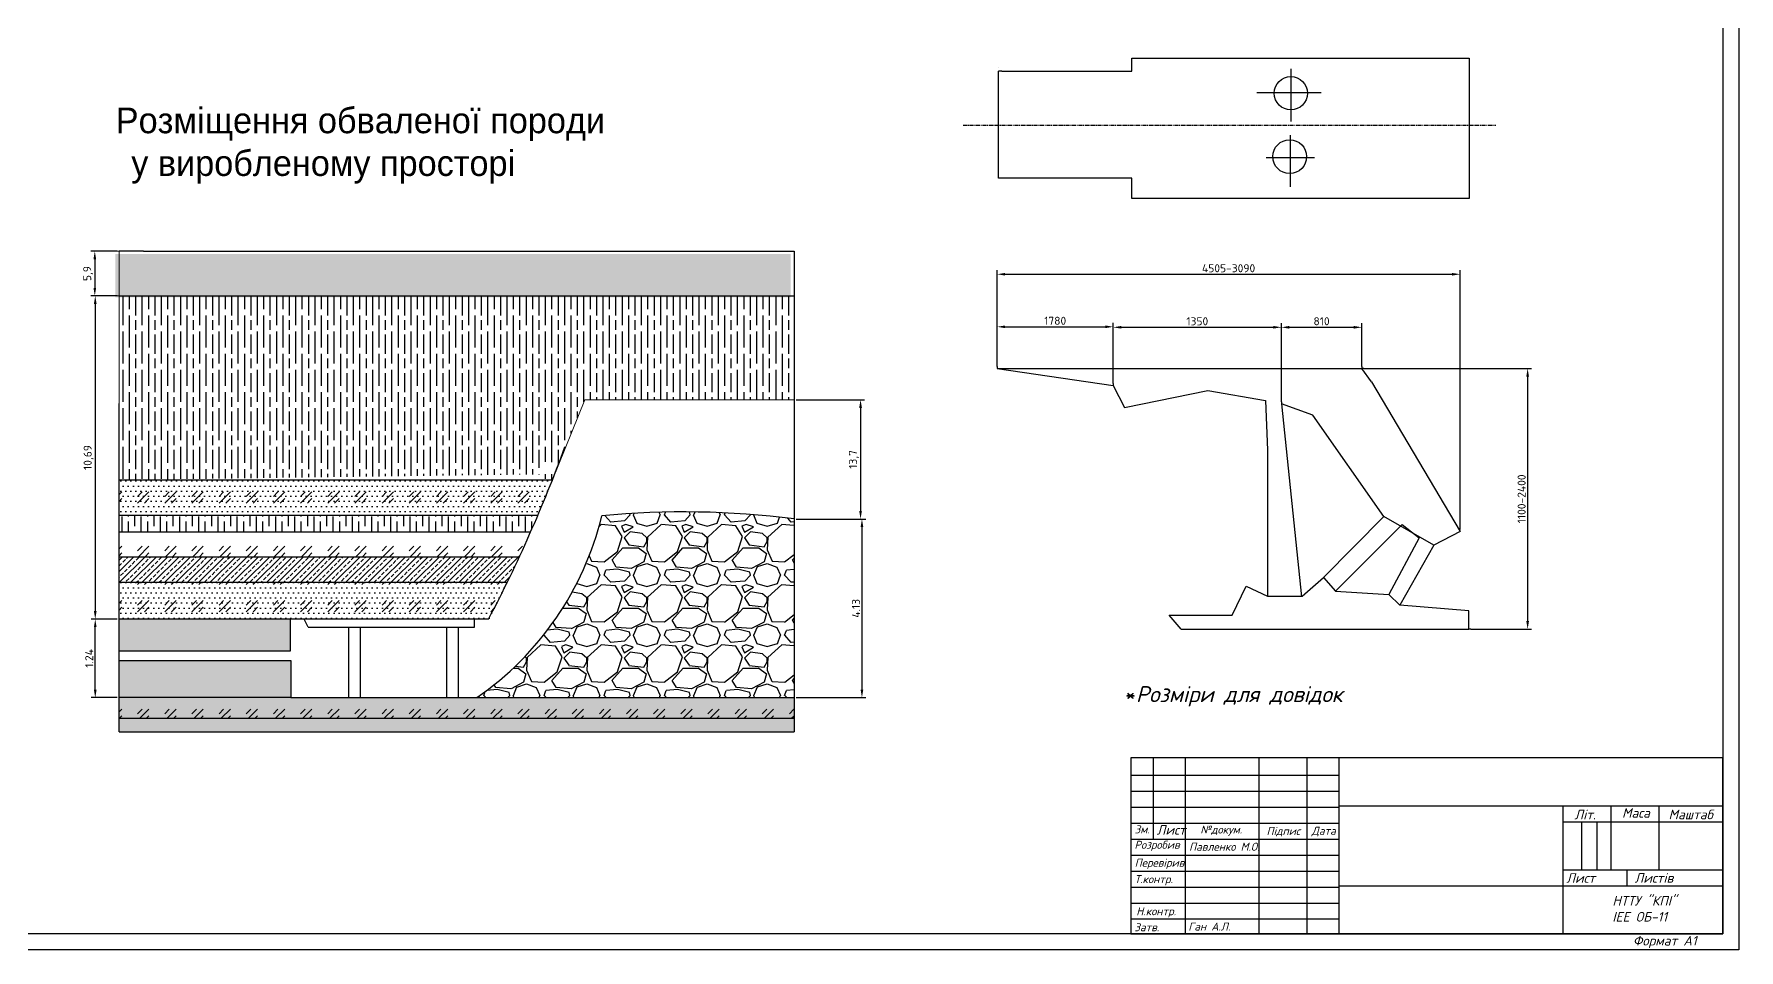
# Model space of a CAD drawing. Header units: millimetres. Extents: x 71 to 912, y 29 to 623.
# Drawn here: x 379 to 912, y 29 to 315 of the extents above; entities that cross this region are included whole.
import ezdxf

# ---------------------------------------------------------------- set-up
doc = ezdxf.new("R2010")
doc.units = ezdxf.units.MM
doc.linetypes.add('CENTER', pattern=[2, 1.25, -0.25, 0.25, -0.25])
doc.layers.get('0').update_dxf_attribs({"lineweight": 9})
doc.layers.get('Defpoints').update_dxf_attribs({"lineweight": 9})
for name, color, linetype, lineweight in [('KORPUS', 6, 'Continuous', 9), ('M3', 1, 'Continuous', 9), ('Заповнення породою простору', 210, 'Continuous', 30), ('Рамка', 7, 'Continuous', 9)]:
    doc.layers.add(name, color=color, linetype=linetype, lineweight=lineweight)
doc.styles.get("Standard").update_dxf_attribs({"font": 'txt.shx'})
doc.dimstyles.new('ISO-25', dxfattribs={"dimtxt": 2.5, "dimasz": 2.5, "dimexe": 1.25, "dimexo": 0.625, "dimtad": 1, "dimtxsty": 'Standard', "dimcen": 2.5, "dimadec": 0, "dimazin": 0, "dimtfac": 1, "dimtmove": 0, "dimatfit": 3, "dimfxl": 1, "dimarcsym": 0})
pattern_1 = [(45, (46.504, -289.6625), (8.48528, -9e-16), [5, -7]), (45, (48.625, -289.6625), (8.48528, -9e-16), [2, -10]), (45, (46.504, -287.541), (8.48528, -9e-16), [2, -10])]
pattern_2 = [(0, (46.5039, -289.6625), (0.79375, 1.5875), [0, -1.5875])]

# ---------------------------------------------------------------- blocks, each defined once
blk = doc.blocks.new('*D50')
at = {"layer": 'Defpoints', "color": 0, "transparency": 16777216}
for p in [(824.56, 240.03), (679.91, 210.55), (824.56, 159.69)]:
    blk.add_point(p, dxfattribs=at)
at = {"layer": 'Заповнення породою простору', "color": 0, "lineweight": -2, "transparency": 16777216}
for p, q in [((679.91, 211.18), (679.91, 241.28)), ((682.41, 240.03), (822.06, 240.03)), ((824.56, 160.32), (824.56, 241.28))]:
    blk.add_line(p, q, dxfattribs=at)
at = {"layer": 'Заповнення породою простору', "color": 0, "transparency": 16777216}
for points in [[(682.41, 240.44), (682.41, 239.61), (679.91, 240.03)], [(822.06, 240.44), (822.06, 239.61), (824.56, 240.03)]]:
    blk.add_solid(points, dxfattribs=at)
at = {"layer": 'Заповнення породою простору', "color": 0, "transparency": 16777216, "insert": (752.23, 241.9), "char_height": 2.5, "attachment_point": 5}
blk.add_mtext('4505-3090', dxfattribs=at)
blk = doc.blocks.new('*D51')
at = {"layer": 'Defpoints', "color": 0, "transparency": 16777216}
for p in [(716.19, 223.62), (679.91, 210.55), (716.19, 205.29)]:
    blk.add_point(p, dxfattribs=at)
at = {"layer": 'Заповнення породою простору', "color": 0, "lineweight": -2, "transparency": 16777216}
for p, q in [((679.91, 211.18), (679.91, 224.87)), ((716.19, 205.92), (716.19, 224.87)), ((682.41, 223.62), (713.69, 223.62))]:
    blk.add_line(p, q, dxfattribs=at)
at = {"layer": 'Заповнення породою простору', "color": 0, "transparency": 16777216}
for points in [[(682.41, 224.04), (682.41, 223.21), (679.91, 223.62)], [(713.69, 224.04), (713.69, 223.21), (716.19, 223.62)]]:
    blk.add_solid(points, dxfattribs=at)
at = {"layer": 'Заповнення породою простору', "color": 0, "transparency": 16777216, "insert": (698.05, 225.5), "char_height": 2.5, "attachment_point": 5}
blk.add_mtext('1780', dxfattribs=at)
blk = doc.blocks.new('*D52')
at = {"layer": 'Defpoints', "color": 0, "transparency": 16777216}
for p in [(768.71, 223.46), (716.19, 205.29), (768.71, 199.59)]:
    blk.add_point(p, dxfattribs=at)
at = {"layer": 'Заповнення породою простору', "color": 0, "lineweight": -2, "transparency": 16777216}
for p, q in [((716.19, 205.92), (716.19, 224.71)), ((768.71, 200.22), (768.71, 224.71)), ((718.69, 223.46), (766.21, 223.46))]:
    blk.add_line(p, q, dxfattribs=at)
at = {"layer": 'Заповнення породою простору', "color": 0, "transparency": 16777216}
for points in [[(718.69, 223.88), (718.69, 223.05), (716.19, 223.46)], [(766.21, 223.88), (766.21, 223.05), (768.71, 223.46)]]:
    blk.add_solid(points, dxfattribs=at)
at = {"layer": 'Заповнення породою простору', "color": 0, "transparency": 16777216, "insert": (742.45, 225.34), "char_height": 2.5, "attachment_point": 5}
blk.add_mtext('1350', dxfattribs=at)
blk = doc.blocks.new('*D53')
at = {"layer": 'Defpoints', "color": 0, "transparency": 16777216}
for p in [(793.84, 210.55), (827.31, 129.22), (845.66, 129.22)]:
    blk.add_point(p, dxfattribs=at)
at = {"layer": 'Заповнення породою простору', "color": 0, "lineweight": -2, "transparency": 16777216}
for p, q in [((794.46, 210.55), (846.91, 210.55)), ((845.66, 208.05), (845.66, 131.72)), ((827.94, 129.22), (846.91, 129.22))]:
    blk.add_line(p, q, dxfattribs=at)
at = {"layer": 'Заповнення породою простору', "color": 0, "transparency": 16777216}
for points in [[(845.24, 208.05), (846.08, 208.05), (845.66, 210.55)], [(845.24, 131.72), (846.08, 131.72), (845.66, 129.22)]]:
    blk.add_solid(points, dxfattribs=at)
at = {"layer": 'Заповнення породою простору', "color": 0, "transparency": 16777216, "insert": (843.78, 169.89), "char_height": 2.5, "attachment_point": 5, "rotation": 90}
blk.add_mtext('1100-2400', dxfattribs=at)
blk = doc.blocks.new('*D54')
at = {"layer": 'Defpoints', "color": 0, "transparency": 16777216}
for p in [(793.84, 223.46), (768.71, 210.55), (793.84, 210.55)]:
    blk.add_point(p, dxfattribs=at)
at = {"layer": 'Заповнення породою простору', "color": 0, "lineweight": -2, "transparency": 16777216}
for p, q in [((768.71, 211.18), (768.71, 224.71)), ((793.84, 211.18), (793.84, 224.71)), ((771.21, 223.46), (791.34, 223.46))]:
    blk.add_line(p, q, dxfattribs=at)
at = {"layer": 'Заповнення породою простору', "color": 0, "transparency": 16777216}
for points in [[(771.21, 223.88), (771.21, 223.04), (768.71, 223.46)], [(791.34, 223.88), (791.34, 223.04), (793.84, 223.46)]]:
    blk.add_solid(points, dxfattribs=at)
at = {"layer": 'Заповнення породою простору', "color": 0, "transparency": 16777216, "insert": (781.27, 225.34), "char_height": 2.5, "attachment_point": 5}
blk.add_mtext('810', dxfattribs=at)
blk = doc.blocks.new('*D90')
at = {"layer": 'Defpoints', "color": 0, "transparency": 16777216}
for p in [(616.53, 200.81), (616.53, 163.59), (637.24, 163.59)]:
    blk.add_point(p, dxfattribs=at)
at = {"layer": 'Заповнення породою простору', "color": 0, "lineweight": -2, "transparency": 16777216}
for p, q in [((617.15, 200.81), (638.49, 200.81)), ((637.24, 198.31), (637.24, 166.09)), ((617.15, 163.59), (638.49, 163.59))]:
    blk.add_line(p, q, dxfattribs=at)
at = {"layer": 'Заповнення породою простору', "color": 0, "transparency": 16777216}
for points in [[(636.82, 198.31), (637.66, 198.31), (637.24, 200.81)], [(636.82, 166.09), (637.66, 166.09), (637.24, 163.59)]]:
    blk.add_solid(points, dxfattribs=at)
at = {"layer": 'Заповнення породою простору', "color": 0, "transparency": 16777216, "insert": (635.16, 182.2), "char_height": 2.5, "attachment_point": 5, "rotation": 90}
blk.add_mtext('13,7', dxfattribs=at)
blk = doc.blocks.new('*D91')
at = {"layer": 'Defpoints', "color": 0, "transparency": 16777216}
for p in [(616.53, 163.59), (616.53, 107.79), (637.67, 107.79)]:
    blk.add_point(p, dxfattribs=at)
at = {"layer": 'Заповнення породою простору', "color": 0, "lineweight": -2, "transparency": 16777216}
for p, q in [((617.15, 163.59), (638.92, 163.59)), ((637.67, 161.09), (637.67, 110.29)), ((617.15, 107.79), (638.92, 107.79))]:
    blk.add_line(p, q, dxfattribs=at)
at = {"layer": 'Заповнення породою простору', "color": 0, "transparency": 16777216}
for points in [[(637.26, 161.09), (638.09, 161.09), (637.67, 163.59)], [(637.26, 110.29), (638.09, 110.29), (637.67, 107.79)]]:
    blk.add_solid(points, dxfattribs=at)
at = {"layer": 'Заповнення породою простору', "color": 0, "transparency": 16777216, "insert": (635.8, 135.69), "char_height": 2.5, "attachment_point": 5, "rotation": 90}
blk.add_mtext('4.13', dxfattribs=at)
blk = doc.blocks.new('*D92')
at = {"layer": 'Defpoints', "color": 0, "transparency": 16777216}
for p in [(405.57, 247.22), (397.99, 233.28), (405.57, 233.28)]:
    blk.add_point(p, dxfattribs=at)
at = {"layer": 'Заповнення породою простору', "color": 0, "lineweight": -2, "transparency": 16777216}
for p, q in [((404.94, 247.22), (396.74, 247.22)), ((397.99, 244.72), (397.99, 235.78)), ((404.94, 233.28), (396.74, 233.28))]:
    blk.add_line(p, q, dxfattribs=at)
at = {"layer": 'Заповнення породою простору', "color": 0, "transparency": 16777216}
for points in [[(397.58, 244.72), (398.41, 244.72), (397.99, 247.22)], [(397.58, 235.78), (398.41, 235.78), (397.99, 233.28)]]:
    blk.add_solid(points, dxfattribs=at)
at = {"layer": 'Заповнення породою простору', "color": 0, "transparency": 16777216, "insert": (395.91, 240.25), "char_height": 2.5, "attachment_point": 5, "rotation": 90}
blk.add_mtext('5,9', dxfattribs=at)
blk = doc.blocks.new('*D93')
at = {"layer": 'Defpoints', "color": 0, "transparency": 16777216}
for p in [(398.13, 132.33), (405.57, 132.33), (405.57, 107.79)]:
    blk.add_point(p, dxfattribs=at)
at = {"layer": 'Заповнення породою простору', "color": 0, "lineweight": -2, "transparency": 16777216}
for p, q in [((404.94, 132.33), (396.88, 132.33)), ((398.13, 110.29), (398.13, 129.83)), ((404.94, 107.79), (396.88, 107.79))]:
    blk.add_line(p, q, dxfattribs=at)
at = {"layer": 'Заповнення породою простору', "color": 0, "transparency": 16777216}
for points in [[(397.71, 129.83), (398.55, 129.83), (398.13, 132.33)], [(397.71, 110.29), (398.55, 110.29), (398.13, 107.79)]]:
    blk.add_solid(points, dxfattribs=at)
at = {"layer": 'Заповнення породою простору', "color": 0, "transparency": 16777216, "insert": (396.25, 120.06), "char_height": 2.5, "attachment_point": 5, "rotation": 90}
blk.add_mtext('1.24', dxfattribs=at)
blk = doc.blocks.new('*D94')
at = {"layer": 'Defpoints', "color": 0, "transparency": 16777216}
for p in [(405.57, 233.28), (398.13, 132.33), (405.57, 132.33)]:
    blk.add_point(p, dxfattribs=at)
at = {"layer": 'Заповнення породою простору', "color": 0, "lineweight": -2, "transparency": 16777216}
for p, q in [((404.94, 233.28), (396.88, 233.28)), ((398.13, 230.78), (398.13, 134.83)), ((404.94, 132.33), (396.88, 132.33))]:
    blk.add_line(p, q, dxfattribs=at)
at = {"layer": 'Заповнення породою простору', "color": 0, "transparency": 16777216}
for points in [[(397.71, 230.78), (398.55, 230.78), (398.13, 233.28)], [(397.71, 134.83), (398.55, 134.83), (398.13, 132.33)]]:
    blk.add_solid(points, dxfattribs=at)
at = {"layer": 'Заповнення породою простору', "color": 0, "transparency": 16777216, "insert": (396.05, 182.8), "char_height": 2.5, "attachment_point": 5, "rotation": 90}
blk.add_mtext('10,69', dxfattribs=at)

msp = doc.modelspace()

# ---------------------------------------------------------------- hatches: boundary and pattern name
at = {"layer": 'Заповнення породою простору'}
h = msp.add_hatch(dxfattribs=at)
h.set_pattern_fill('DOTS', color=0)
h.set_pattern_definition([(0, (45.3728, -242.971), (0.79375, 1.5875), [0, -1.5875])])
h.paths.add_polyline_path([(615.394, 246.379), (412.042, 246.379), (404.435, 246.379), (404.435, 232.773), (615.394, 232.773)])
h = msp.add_hatch(dxfattribs=at)
h.set_pattern_fill('GOST_WOOD', color=0)
h.set_pattern_definition([(90, (516.824, 217.1627), (6, -4e-16), [10, -2]), (90, (518.824, 215.1627), (6, -4e-16), [6, -1.5, 3, -1.5]), (90, (520.824, 212.1627), (6, -4e-16), [10, -2])])
h.paths.add_polyline_path([(616.525, 233.279), (405.567, 233.279), (405.567, 199.688), (405.567, 175.821), (534.762, 175.821), (540.967, 175.821), (551.107, 200.815), (616.525, 200.815)])
edge = h.paths.add_edge_path()
edge.add_line((542.564, 177.64), (405.567, 175.821))
edge.add_line((405.567, 175.821), (534.762, 175.821))
edge.add_line((534.762, 175.821), (540.967, 175.821))
edge.add_arc((539.676, 178.565), 3.032, -17.7569, 295.19676, ccw=False)
h = msp.add_hatch(dxfattribs=at)
h.set_pattern_fill('DOTS', color=0)
h.set_pattern_definition(pattern_2)
h.paths.add_polyline_path([(526.857, 143.824), (521.422, 143.824), (405.567, 143.824), (405.567, 132.326), (521.023, 132.326, 0.0073032)])
h.paths.add_polyline_path([(540.967, 175.821), (534.762, 175.821), (405.567, 175.821), (405.567, 164.822), (527.783, 164.822), (536.457, 164.822, 0.0067336)])
h = msp.add_hatch(dxfattribs=at)
h.set_pattern_fill('GOST_GLASS', color=0)
h.set_pattern_definition(pattern_1)
h.paths.add_polyline_path([(526.857, 143.824), (521.422, 143.824), (405.567, 143.824), (405.567, 132.326), (521.023, 132.326, 0.0073032)])
h.paths.add_polyline_path([(540.967, 175.821), (534.762, 175.821), (405.567, 175.821), (405.567, 164.822), (527.783, 164.822), (536.457, 164.822, 0.0067336)])
h = msp.add_hatch(dxfattribs=at)
h.set_pattern_fill('GRAVEL', color=0, scale=0.74)
h.set_pattern_definition([(228.01279, (151.5862, -286.344), (-150.368, -169.164), [2.52874, -250.34558]), (184.96974, (149.89454, -288.2237), (225.5519999, 18.7960011), [4.3394, -429.59996]), (132.51045, (145.5715, -288.5996), (187.96, -206.756), [3.05976, -302.91695]), (267.27369, (138.241, -293.2986), (18.796, 375.92), [3.95163, -391.21164]), (292.83365, (138.0531, -297.2457), (-93.98, 225.552), [3.8749, -383.61458]), (357.27369, (139.5567, -300.817), (-375.92, 18.796), [3.95163, -391.21164]), (37.69424, (143.5039, -301.00494), (-244.348, -187.96), [5.22583, -517.35705]), (72.25533, (147.639, -297.8096), (131.572, 413.512), [4.93372, -488.4389]), (121.42957, (149.1427, -293.1106), (-150.368, 244.348), [3.965, -392.53704]), (175.23636, (147.0751, -289.7273), (206.756, -18.796), [4.52668, -221.80713]), (222.39744, (142.5641, -289.3514), (-225.552, -206.756), [5.85398, -579.54412]), (138.81407, (156.849, -293.4865), (-131.572, 112.776), [1.99803, -197.8062]), (171.46923, (155.3454, -292.1708), (244.348, -37.592), [3.80125, -376.32433]), (225, (151.586, -291.607), (-3e-15, -18.796), [2.65815, -23.9234]), (203.1986, (150.2705, -289.3514), (93.98, 37.592), [1.43147, -141.7146]), (291.8014, (148.9547, -289.9153), (-18.796, 56.388), [2.0244, -99.19517]), (30.96376, (149.7066, -291.795), (56.388, 37.592), [3.28797, -106.3106]), (161.565, (152.526, -290.103), (37.592, -18.796), [2.3775, -57.06065]), (16.38954, (138.0531, -289.9153), (187.96, 56.388), [3.33065, -329.7353]), (70.34618, (141.2484, -288.9755), (-75.184, -206.756), [2.79423, -276.6284]), (293.1986, (152.526, -286.344), (-37.592, 93.98), [2.8629, -140.28316]), (343.61046, (153.6537, -288.9755), (-187.96, 56.388), [3.33065, -329.7353]), (339.44395, (138.053, -301.5688), (-93.98, 37.592), [3.21186, -157.38123]), (294.77514, (141.0604, -302.6966), (-93.98, 206.756), [2.69117, -266.4266]), (66.8014, (152.714, -305.14), (37.592, 93.98), [2.8629, -140.28316]), (17.35402, (153.8417, -302.5086), (-244.348, -75.184), [3.1508, -311.9276]), (69.44395, (143.504, -305.14), (-37.592, -93.98), [1.60593, -158.98716]), (101.30993, (151.586, -305.14), (-18.796, 75.184), [0.9584, -94.88276]), (165.96376, (151.398, -304.2003), (56.388, -18.796), [3.8749, -73.623]), (186.009, (147.639, -303.2605), (187.96, 18.796), [3.59098, -355.5061]), (303.6901, (149.7066, -293.4865), (-18.796, 37.592), [2.7108, -65.05915]), (353.15723, (151.2103, -295.74206), (319.532, -37.592), [4.73272, -468.53847]), (60.9454, (155.9093, -296.306), (-75.184, -131.572), [1.93516, -191.5815]), (90, (156.85, -294.614), (-18.796, 18.796), [1.12776, -17.66824]), (120.25644, (147.2631, -302.6966), (75.184, -131.572), [2.6112, -258.51116]), (48.01279, (145.9474, -300.441), (150.368, 169.164), [5.05748, -247.81684]), (0, (149.33, -296.682), (18.796, 18.796), [4.88696, -13.90904]), (325.30485, (154.2176, -296.6819), (187.96, -131.572), [2.9719, -294.21894]), (254.0546, (156.661, -298.3735), (-18.796, -75.184), [2.73674, -134.1002]), (207.64598, (155.9093, -301.00494), (-357.124, -187.96), [4.45587, -441.13224]), (175.42608, (151.9621, -303.0725), (-244.348, 18.796), [4.71402, -466.68726])])
h.paths.add_polyline_path([(517.351, 107.794), (616.525, 107.794), (616.525, 163.595, 0.0564044), (556.413, 164.55, -0.1835235)])
h = msp.add_hatch(dxfattribs=at)
h.set_pattern_fill('GOST_WOOD', color=0)
h.set_pattern_definition([(90, (46.504, -289.6625), (6, -4e-16), [10, -2]), (90, (48.504, -291.6625), (6, -4e-16), [6, -1.5, 3, -1.5]), (90, (50.504, -294.6625), (6, -4e-16), [10, -2])])
h.paths.add_polyline_path([(536.457, 164.822), (527.783, 164.822), (405.567, 164.822), (405.567, 159.623), (525.458, 159.623), (534.203, 159.623, 0.0032098)])
h = msp.add_hatch(dxfattribs=at)
h.set_pattern_fill('GOST_GLASS', color=0)
h.set_pattern_definition(pattern_1)
h.paths.add_polyline_path([(534.203, 159.623), (525.458, 159.623), (405.567, 159.623), (405.567, 151.824), (522.933, 151.824), (530.671, 151.824, 0.0048493)])
h = msp.add_hatch(dxfattribs=at)
h.set_pattern_fill('JIS_STN_2.5', color=0)
h.set_pattern_definition([(45, (46.504, -289.6625), (-1.767767, 1.767767), []), (45, (48.269, -289.6625), (-1.767767, 1.767767), [1.2, -0.5])])
h.paths.add_polyline_path([(530.671, 151.824), (522.933, 151.824), (405.567, 151.824), (405.567, 143.824), (521.422, 143.824), (526.857, 143.824, 0.0050195)])
h = msp.add_hatch(color=0, dxfattribs=at)
h.dxf.hatch_style = 1
h.paths.add_polyline_path([(459.159, 122.403), (459.159, 132.326), (405.567, 132.326), (405.567, 122.403)])
h.paths.add_polyline_path([(459.187, 107.794), (459.187, 119.403), (405.567, 119.403), (405.567, 107.794)])
h = msp.add_hatch(dxfattribs=at)
h.set_pattern_fill('GOST_GLASS', color=0)
h.set_pattern_definition(pattern_1)
h.paths.add_polyline_path([(616.525, 101.352), (616.525, 107.794), (459.187, 107.794), (405.567, 107.794), (405.567, 101.352)])
h = msp.add_hatch(dxfattribs=at)
h.set_pattern_fill('DOTS', color=0)
h.set_pattern_definition(pattern_2)
h.paths.add_polyline_path([(405.567, 107.794), (405.567, 101.352), (616.525, 101.352), (616.525, 107.794), (459.187, 107.794)])
h = msp.add_hatch(dxfattribs=at)
h.set_pattern_fill('DOTS', color=0)
h.set_pattern_definition([(0, (67.3863, -334.1554), (0.79375, 1.5875), [0, -1.5875])])
h.paths.add_polyline_path([(405.567, 101.352), (405.567, 97.13), (616.525, 97.13), (616.525, 101.352)])

# ---------------------------------------------------------------- linework, layer by layer
at = {"color": 0, "lineweight": 30}
for p, q in [((906.667, 618.015), (906.667, 34.015)), ((906.667, 618.015), (906.667, 34.015)), ((911.667, 623.015), (911.667, 29.015)), ((906.667, 89.015), (721.667, 89.015)), ((721.667, 89.015), (721.667, 34.015)), ((728.667, 89.015), (728.667, 63.627)), ((738.667, 89.015), (738.667, 34.015)), ((761.667, 89.015), (761.667, 34.015)), ((776.667, 89.015), (776.667, 34.015)), ((786.667, 89.015), (786.667, 34.015)), ((906.667, 34.015), (906.667, 89.015)), ((721.667, 83.627), (786.667, 83.627)), ((721.667, 78.627), (786.667, 78.627)), ((721.667, 73.627), (786.667, 73.627)), ((786.667, 74.015), (906.667, 74.015)), ((856.667, 74.015), (856.667, 34.015)), ((871.667, 74.015), (871.667, 54.015)), ((886.667, 74.015), (886.667, 54.015)), ((721.667, 68.627), (786.667, 68.627)), ((856.667, 69.015), (906.667, 69.015)), ((721.667, 63.627), (786.667, 63.627)), ((721.667, 58.627), (786.667, 58.627)), ((721.667, 53.627), (786.667, 53.627)), ((856.667, 54.015), (906.667, 54.015)), ((876.667, 54.015), (876.667, 49.015)), ((721.667, 48.627), (786.667, 48.627)), ((786.667, 49.015), (906.667, 49.015)), ((721.667, 43.627), (786.667, 43.627)), ((721.667, 38.702), (786.667, 38.702)), ((906.667, 34.015), (90.667, 34.015)), ((906.667, 34.015), (90.667, 34.015)), ((721.667, 34.015), (906.667, 34.015)), ((906.667, 34.015), (906.667, 34.015)), ((911.667, 29.015), (70.667, 29.015))]:
    msp.add_line(p, q, dxfattribs=at)
at = {"layer": 'KORPUS', "color": 0}
for p, q in [((404.942, 247.217), (405.567, 247.217)), ((405.567, 199.688), (405.567, 247.217)), ((405.567, 233.279), (404.942, 233.279)), ((540.967, 175.821), (551.107, 200.815)), ((551.107, 200.815), (616.525, 200.815))]:
    msp.add_line(p, q, dxfattribs=at)
at = {"layer": 'M3', "color": 0, "lineweight": 30}
for p, q in [((862.446, 69.015), (862.446, 54.015)), ((867.251, 69.015), (867.251, 54.015))]:
    msp.add_line(p, q, dxfattribs=at)
at = {"layer": 'Заповнення породою простору', "color": 0}
for p, q in [((680.29, 304.484), (680.29, 304.484)), ((721.971, 303.416), (721.971, 307.475)), ((721.971, 307.475), (827.351, 307.475)), ((771.656, 304.17), (771.656, 287.772)), ((827.351, 307.475), (827.351, 263.68)), ((680.29, 270.089), (680.29, 303.416)), ((681.359, 303.416), (680.29, 303.416)), ((681.359, 303.416), (721.971, 303.416)), ((761.054, 296.77), (781.163, 296.77)), ((771.487, 283.483), (771.487, 267.337)), ((763.999, 276.503), (779.06, 276.503)), ((721.971, 270.089), (680.29, 270.089)), ((721.971, 263.68), (721.971, 270.089)), ((827.351, 263.68), (721.971, 263.68)), ((413.173, 247.217), (405.567, 247.217)), ((413.173, 247.217), (616.525, 247.217)), ((616.525, 247.217), (616.525, 97.13)), ((405.567, 233.279), (616.525, 233.279)), ((679.906, 211.178), (679.906, 210.553)), ((679.906, 210.553), (793.836, 210.553)), ((679.906, 210.553), (716.194, 205.294)), ((793.836, 211.178), (793.836, 210.553)), ((796.83, 206.474), (793.836, 210.553)), ((794.461, 210.553), (793.836, 210.553)), ((716.194, 205.919), (716.194, 205.294)), ((716.194, 205.294), (719.734, 198.415)), ((719.734, 198.415), (745.695, 203.722)), ((745.695, 203.722), (763.789, 200.577)), ((796.83, 206.474), (824.56, 159.692)), ((405.567, 97.13), (405.567, 199.688)), ((763.789, 200.577), (764.379, 185.048)), ((768.706, 200.219), (768.706, 199.594)), ((768.706, 199.594), (775.026, 139.296)), ((778.539, 196.056), (768.706, 199.594)), ((800.763, 164.409), (778.539, 196.056)), ((616.525, 186.081), (616.525, 161.361)), ((764.379, 185.048), (764.379, 162.444)), ((405.567, 175.821), (534.762, 175.821)), ((534.762, 175.821), (540.967, 175.821)), ((405.567, 164.822), (527.783, 164.822)), ((527.783, 164.822), (536.457, 164.822)), ((764.379, 162.444), (764.379, 139.446)), ((800.763, 164.409), (781.883, 145.343)), ((785.619, 141.018), (806.467, 161.854)), ((816.3, 155.367), (800.763, 164.409)), ((806.467, 161.854), (811.777, 157.726)), ((405.567, 159.623), (525.458, 159.623)), ((525.458, 159.623), (534.203, 159.623)), ((811.777, 157.726), (802.337, 140.035)), ((816.3, 155.367), (805.68, 136.694)), ((824.56, 159.692), (816.3, 155.367)), ((405.567, 151.824), (522.933, 151.824)), ((522.933, 151.824), (530.671, 151.824)), ((405.567, 143.824), (521.422, 143.824)), ((521.422, 143.824), (526.857, 143.824)), ((775.196, 139.446), (781.883, 145.343)), ((781.883, 145.343), (785.619, 141.018)), ((753.365, 133.549), (757.692, 142.591)), ((757.692, 142.591), (764.379, 139.446)), ((764.379, 139.446), (775.196, 139.446)), ((785.619, 141.018), (802.337, 140.035)), ((802.337, 140.035), (805.68, 136.694)), ((733.698, 133.549), (753.365, 133.549)), ((737.435, 129.225), (733.698, 133.549)), ((827.314, 134.925), (805.68, 136.694)), ((827.314, 129.225), (827.314, 134.925)), ((521.023, 132.326), (405.567, 132.326)), ((459.159, 122.403), (459.159, 132.326)), ((464.632, 129.846), (463.378, 132.326)), ((464.632, 129.846), (516.613, 129.846)), ((477.215, 129.846), (477.215, 107.794)), ((481.011, 107.794), (481.011, 129.846)), ((507.841, 129.846), (507.841, 107.794)), ((511.641, 107.794), (511.641, 129.846)), ((516.613, 129.846), (516.613, 132.326)), ((737.435, 129.225), (827.314, 129.225)), ((827.939, 129.225), (827.314, 129.225)), ((405.567, 122.403), (459.159, 122.403)), ((405.567, 119.403), (405.567, 119.403)), ((405.567, 119.403), (459.187, 119.403)), ((459.187, 119.403), (459.187, 107.794)), ((459.187, 107.794), (405.567, 107.794)), ((459.187, 107.794), (616.525, 107.794)), ((405.567, 101.352), (616.525, 101.352)), ((405.567, 97.13), (616.525, 97.13))]:
    msp.add_line(p, q, dxfattribs=at)
at = {"layer": 'Заповнення породою простору', "color": 0, "linetype": 'CENTER'}
msp.add_line((669.29, 286.608), (835.737, 286.608), dxfattribs=at)
at = {"layer": 'Заповнення породою простору', "color": 0}
for centre, radius in [((771.676, 296.566), 5.208), ((771.319, 276.755), 5.298)]:
    msp.add_circle(centre, radius, dxfattribs=at)
for centre, radius, start, end in [((130.364, 337.772), 441.388, 332.26035, 339.89951), ((582.246, -101.514), 267.315, 82.6323, 95.54555), ((462.171, 187.592), 97.019, 304.66372, 346.26132)]:
    msp.add_arc(centre, radius, start, end, dxfattribs=at)
at = {"layer": 'Рамка', "color": 0, "lineweight": 30}
for p, q in [((906.667, 618.015), (906.667, 34.015)), ((906.667, 89.015), (906.667, 89.015)), ((906.667, 89.015), (906.667, 74.015)), ((906.667, 74.015), (906.667, 74.015)), ((906.667, 74.015), (906.667, 54.015)), ((906.667, 74.015), (906.667, 69.015)), ((906.667, 69.015), (906.667, 69.015)), ((906.667, 59.015), (906.667, 59.015)), ((906.667, 54.015), (906.667, 54.015)), ((906.667, 54.015), (906.667, 49.015)), ((906.667, 49.015), (906.667, 49.015)), ((906.667, 34.015), (90.667, 34.015)), ((906.667, 34.015), (721.667, 34.015)), ((721.667, 34.015), (721.667, 34.015)), ((906.667, 34.015), (856.667, 34.015)), ((856.667, 34.015), (856.667, 34.015))]:
    msp.add_line(p, q, dxfattribs=at)

# ---------------------------------------------------------------- texts
at = {"color": 0, "lineweight": 30, "attachment_point": 1}
for s, insert, char_height, width in [('{\\fISOCPEUR|b0|i0|c204|p34;*\\fISOCPEUR|b0|i1|c204|p34;Розміри для довідок\\H0.99996x; }', (719.871, 111.385), 5, 68.29335), ('{\\fISOCPEUR|b0|i1|c204|p34;Літ.}', (860.286, 72.777), 3, 12.69106), ('{\\fISOCPEUR|b0|i1|c204|p34;Маса}', (875.163, 73.295), 3, 12.69106), ('{\\fISOCPEUR|b0|i1|c204|p34;Маштаб}', (889.69, 72.814), 3, 12.69106), ('{\\fISOCPEUR|b0|i1|c204|p34;Зм.}', (722.882, 67.917), 2.5, 12.69106), ('{\\fISOCPEUR|b0|i1|c204|p34;Лист}', (729.767, 67.99), 3, 12.69106), ('{\\fISOCPEUR|b0|i1|c204|p34;№докум.}', (743.396, 67.847), 2.5, 12.69106), ('{\\fISOCPEUR|b0|i1|c204|p34;Підпис}', (764.083, 67.388), 2.5, 12.69106), ('{\\fISOCPEUR|b0|i1|c204|p34;Дата}', (778.19, 67.465), 2.5, 12.69106), ('{\\fISOCPEUR|b0|i1|c204|p34;Розробив}', (722.81, 63.089), 2.5, 12.69106), ('{\\fISOCPEUR|b0|i1|c204|p34;Павленко М.О.}', (739.887, 62.489), 2.5, 23.37114), ('{\\fISOCPEUR|b0|i1|c204|p34;Перевірив}', (722.887, 57.489), 2.5, 12.69106), ('{\\fISOCPEUR|b0|i1|c204|p34;Т.контр.}', (722.829, 52.359), 2.5, 12.69106), ('{\\fISOCPEUR|b0|i1|c204|p34;Лист}', (857.721, 52.965), 3, 12.69106), ('{\\fISOCPEUR|b0|i1|c204|p34;Листів}', (879.061, 52.99), 3, 12.69106), ('{\\fISOCPEUR|b0|i1|c204|p34;НТТУ "КПІ"\\PІЕЕ ОБ-11}', (872.143, 45.856), 3, 27.86101), ('{\\fISOCPEUR|b0|i1|c204|p34;Затв\\fISOCPEUR|b0|i1|c0|p34;.}', (722.781, 37.333), 2.5, 12.69106), ('{\\fISOCPEUR|b0|i1|c204|p34;Н.контр.}', (723.383, 42.333), 2.5, 12.69106), ('{\\fISOCPEUR|b0|i1|c204|p34;Ган А.Л.}', (739.647, 37.557), 2.5, 14.26719), ('{\\fISOCPEUR|b0|i1|c204|p34;Формат А\\fISOCPEUR|b0|i1|c0|p34;1}', (878.558, 33.382), 3, 46.82355)]:
    msp.add_mtext(s, dxfattribs=dict(at, insert=insert, char_height=char_height, width=width))
at = {"layer": 'Заповнення породою простору', "color": 0, "insert": (403.432, 320.411), "char_height": 5, "attachment_point": 1}
msp.add_mtext_dynamic_manual_height_columns('{\\fArial|b0|i0|c204|p34;\\P\\Ftxt|c204;\\H0.6x;    \\P   \\P\\P\\P \\H2.6667x;Розм\\fArial|b0|i0|c204|p34;і\\Ftxt|c204;щення обвалено\\fArial|b0|i0|c204|p34;ї\\Ftxt|c204; породи \\P  у виробленому простор\\fArial|b0|i0|c204|p34;і}', width=226.36248, gutter_width=12.5, heights=[0], dxfattribs=at)

# ---------------------------------------------------------------- dimensions: what is measured, and where the dimension line sits
at = {"layer": 'Заповнення породою простору', "color": 0}
for base, p1, p2, text, picture, middle in [((397.993, 233.279), (405.567, 247.217), (405.567, 233.279), '5,9', '*D92', (395.909, 240.248)), ((398.13, 132.326), (405.567, 233.279), (405.567, 132.326), '10,69', '*D94', (396.047, 182.803)), ((845.659, 129.225), (793.836, 210.553), (827.314, 129.225), '1100-2400', '*D53', (843.784, 169.889)), ((637.674, 107.794), (616.525, 163.595), (616.525, 107.794), '4.13', '*D91', (635.799, 135.694)), ((398.13, 132.326), (405.567, 107.794), (405.567, 132.326), '1.24', '*D93', (396.255, 120.06))]:
    dim = msp.add_linear_dim(base=base, p1=p1, p2=p2, angle=90, text=text, dimstyle='ISO-25', dxfattribs=at)
    dim.commit()
    dim.dimension.update_dxf_attribs({"geometry": picture, "text_midpoint": middle})
for base, p1, p2, text, picture, middle in [((824.56, 240.028), (679.906, 210.553), (824.56, 159.692), '4505-3090', '*D50', (752.233, 241.903)), ((716.194, 223.624), (679.906, 210.553), (716.194, 205.294), '1780', '*D51', (698.05, 225.499)), ((768.706, 223.464), (716.194, 205.294), (768.706, 199.594), '1350', '*D52', (742.45, 225.339)), ((793.836, 223.461), (768.706, 210.553), (793.836, 210.553), '810', '*D54', (781.271, 225.336))]:
    dim = msp.add_linear_dim(base=base, p1=p1, p2=p2, text=text, dimstyle='ISO-25', dxfattribs=at)
    dim.commit()
    dim.dimension.update_dxf_attribs({"geometry": picture, "text_midpoint": middle})
dim = msp.add_linear_dim(base=(637.24, 163.595), p1=(616.525, 200.815), p2=(616.525, 163.595), angle=90, text='13,7', dimstyle='ISO-25', dxfattribs=at)
dim.commit()
dim.dimension.update_dxf_attribs({"geometry": '*D90', "text_midpoint": (637.24, 182.205), "dimtype": 160})

doc.saveas('drawing.dxf')
